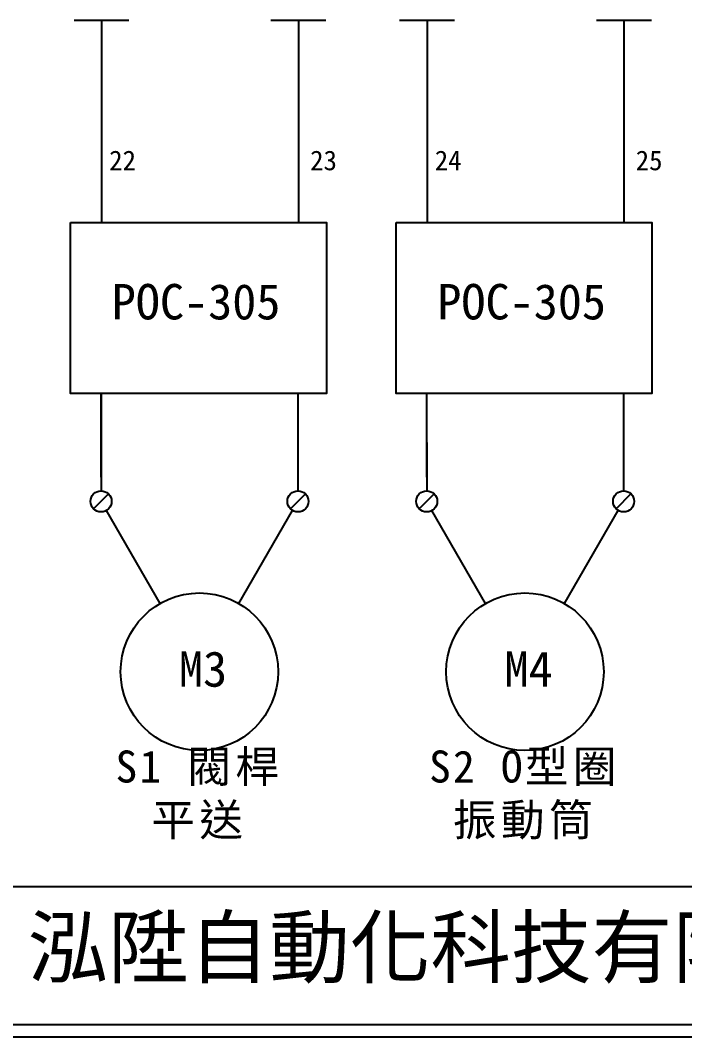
# Model space of a CAD drawing. Extents: x 10 to 297, y 3 to 207.
# Drawn here: x 47.9 to 115.3, y 3 to 106.2 of the extents above; entities that cross this region are included whole.
import ezdxf

# ---------------------------------------------------------------- set-up
doc = ezdxf.new("R2010")
doc.units = 0
doc.layers.get('0').update_dxf_attribs({"linetype": 'CONTINUOUS'})
doc.layers.add('圖框層', color=7, linetype='CONTINUOUS')
doc.layers.add('標尺寸層', color=3, linetype='CONTINUOUS')
doc.styles.add('STSL', font='kaiu.ttf')
doc.styles.add('標楷體', font='kaiu.ttf')

msp = doc.modelspace()

# ---------------------------------------------------------------- linework, layer by layer
for p, q in [((56.04, 68.31), (56.04, 59.82)), ((56.06, 68.31), (56.06, 58.43)), ((76.04, 68.31), (76.04, 59.82)), ((76.06, 68.31), (76.06, 58.43)), ((89.12, 68.31), (89.12, 59.82)), ((89.13, 68.31), (89.14, 58.43)), ((109.12, 68.31), (109.12, 59.82)), ((109.13, 68.31), (109.14, 58.43)), ((56.82, 58.12), (55.31, 56.6)), ((76.82, 58.12), (75.31, 56.6)), ((89.89, 58.12), (88.38, 56.6)), ((109.89, 58.12), (108.38, 56.6)), ((62.05, 46.99), (56.6, 56.43)), ((70.05, 46.99), (75.51, 56.44)), ((95.12, 46.99), (89.67, 56.43)), ((103.12, 46.99), (108.58, 56.44))]:
    msp.add_line(p, q)
for centre, radius in [((56.06, 57.36), 1.07), ((76.06, 57.36), 1.07), ((89.14, 57.36), 1.07), ((109.14, 57.36), 1.07), ((66.05, 40.06), 8), ((99.12, 40.06), 8)]:
    msp.add_circle(centre, radius)
at = {"layer": '圖框層', "color": 7}
for p, q in [((11.25, 18.25), (295.75, 18.25)), ((11.25, 4.25), (295.75, 4.25)), ((10, 3), (297, 3))]:
    msp.add_line(p, q, dxfattribs=at)
at = {"layer": '標尺寸層', "color": 7}
for p, q in [((53.32, 106.22), (58.88, 106.22)), ((56.1, 106.22), (56.1, 85.69)), ((73.32, 106.22), (78.88, 106.22)), ((76.1, 106.22), (76.1, 85.69)), ((86.39, 106.22), (91.96, 106.22)), ((89.17, 106.22), (89.17, 85.69)), ((106.39, 106.22), (111.96, 106.22)), ((109.17, 106.22), (109.17, 85.69)), ((56.04, 68.31), (56.04, 59.82)), ((89.12, 68.31), (89.12, 59.82))]:
    msp.add_line(p, q, dxfattribs=at)
for points in [[(52.96, 85.69), (78.95, 85.69), (78.95, 68.31), (52.96, 68.31)], [(86.03, 85.69), (112.02, 85.69), (112.02, 68.31), (86.03, 68.31)]]:
    msp.add_lwpolyline(points, close=True, dxfattribs=at)

# ---------------------------------------------------------------- texts
at = {"color": 0, "char_height": 3.25, "width": 24.1454, "attachment_point": 2, "style": '標楷體'}
for s, insert in [('{\\T1.1;S1 閥桿\\P平送}', (66.05, 32.06)), ('{\\T1.1;S2 O型圈\\P振動筒}', (99.12, 32.06))]:
    msp.add_mtext(s, dxfattribs=dict(at, insert=insert))
at = {"layer": '圖框層', "color": 4, "style": 'STSL'}
for s, height, p in [('22', 2, (56.89, 90.99)), ('23', 2, (77.3, 90.99)), ('24', 2, (89.96, 90.99)), ('25', 2, (110.37, 90.99)), ('POC-305', 3.6, (57.14, 75.84)), ('POC-305', 3.6, (90.21, 75.84)), ('M3', 3.6, (63.97, 38.54)), ('M4', 3.6, (97.04, 38.54)), ('泓陞自動化科技有限公司', 6, (48.6, 9.08))]:
    msp.add_text(s, height=height, dxfattribs=at).set_placement(p)

doc.saveas('drawing.dxf')
